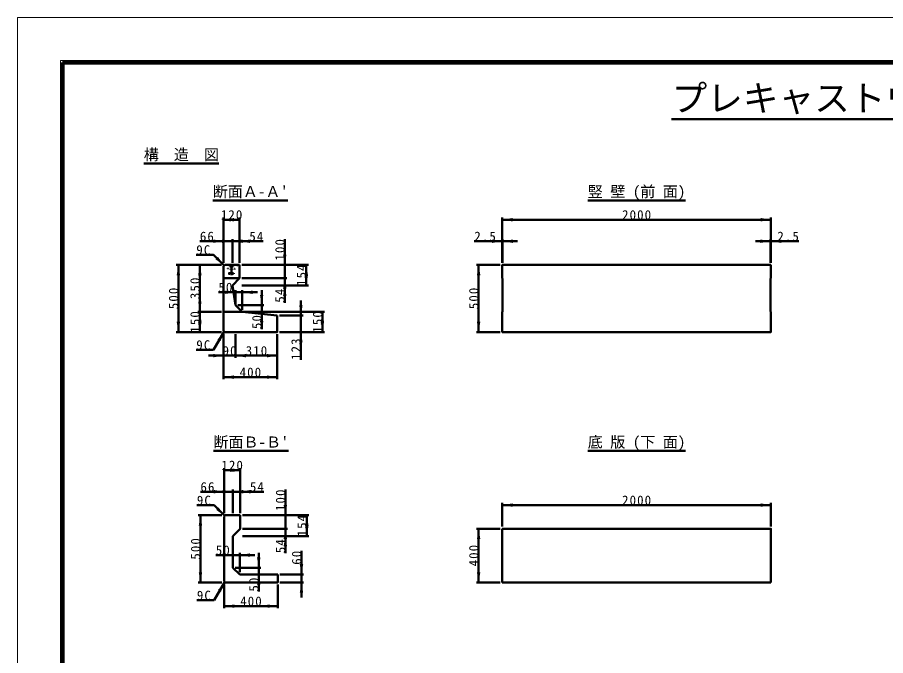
# Model space of a CAD drawing. Units: millimetres, scale not verified. Extents: x -2102 to 2102, y -1485 to 1485.
# Drawn here: x -2102 to -83, y 0 to 1485 of the extents above; entities that cross this region are included whole.
import ezdxf
from ezdxf.enums import TextEntityAlignment as Align

# ---------------------------------------------------------------- set-up
doc = ezdxf.new("R2010")
doc.units = ezdxf.units.MM
doc.header["$LTSCALE"] = 5
doc.linetypes.add('DOTTED', pattern=[1.75, 0.25, -1.5])
doc.linetypes.add('LONG_DASHED_DOTTED', pattern=[15.25, 12, -1.5, 0.25, -1.5])
doc.layers.add('0-0_V-nasSTD', color=7, linetype='Continuous', lineweight=50)
doc.styles.add('ＭＳ ゴシック', font='')
doc.styles.get('ＭＳ ゴシック').set_extended_font_data('MS Gothic')

msp = doc.modelspace()

# ---------------------------------------------------------------- linework, layer by layer
at = {"layer": '0-0_V-nasSTD', "lineweight": 100}
msp.add_line((-1997.5, 1380), (-1997.5, -1380), dxfattribs=at)
at = {"layer": '0-0_V-nasSTD'}
for p, q in [((-580.608, 1248.465), (580.608, 1248.465)), ((-1808.437, 1145.206), (-1633.437, 1145.206)), ((-1647.891, 1059.187), (-1472.891, 1059.187)), ((-775.641, 1059.187), (-548.141, 1059.187)), ((-1622.891, 1019.187), (-1622.891, 914.187)), ((-1585.391, 1014.187), (-1622.891, 1014.187)), ((-1585.391, 1019.187), (-1585.391, 914.187)), ((-974.391, 1019.187), (-974.391, 914.187)), ((-349.391, 1014.187), (-974.391, 1014.187)), ((-349.391, 1019.187), (-349.391, 914.187)), ((-1622.891, 964.187), (-1677.891, 964.187)), ((-1602.266, 964.187), (-1622.891, 964.187)), ((-1602.266, 969.187), (-1602.266, 914.187)), ((-1585.391, 964.187), (-1602.266, 964.187)), ((-1585.391, 964.187), (-1530.391, 964.187)), ((-1480.391, 909.187), (-1480.391, 969.187)), ((-974.391, 964.187), (-1039.391, 964.187)), ((-973.609, 964.187), (-974.391, 964.187)), ((-973.609, 969.187), (-973.609, 914.187)), ((-973.609, 964.187), (-938.609, 964.187)), ((-350.172, 964.187), (-385.172, 964.187)), ((-350.172, 969.187), (-350.172, 914.187)), ((-1627.891, 909.187), (-1732.891, 909.187)), ((-1727.891, 909.187), (-1727.891, 752.937)), ((-1677.891, 909.187), (-1677.891, 799.812)), ((-1620.078, 909.187), (-1622.891, 906.374)), ((-1585.391, 909.187), (-1620.078, 909.187)), ((-1585.391, 877.937), (-1585.391, 909.187)), ((-1425.391, 909.187), (-1580.391, 909.187)), ((-1480.391, 877.937), (-1480.391, 909.187)), ((-1430.391, 861.062), (-1430.391, 909.187)), ((-979.391, 909.187), (-1034.391, 909.187)), ((-1029.391, 909.187), (-1029.391, 752.937)), ((-349.391, 909.187), (-349.391, 877.937)), ((-1622.891, 906.374), (-1622.891, 755.749)), ((-1585.391, 877.937), (-1622.891, 877.937)), ((-1585.391, 877.937), (-1602.266, 861.062)), ((-1475.391, 877.937), (-1580.391, 877.937)), ((-1480.391, 861.062), (-1480.391, 877.937)), ((-974.391, 877.937), (-973.609, 877.156)), ((-349.391, 877.937), (-350.172, 877.156)), ((-1602.266, 861.062), (-1594.766, 815.437)), ((-1594.766, 850.437), (-1594.766, 815.437)), ((-1425.391, 861.062), (-1580.391, 861.062)), ((-1579.141, 850.437), (-1579.141, 804.812)), ((-1480.391, 861.062), (-1480.391, 821.062)), ((-1579.141, 845.437), (-1544.141, 845.437)), ((-1594.766, 815.437), (-1579.141, 799.812)), ((-1529.141, 815.437), (-1589.766, 815.437)), ((-1442.891, 791.374), (-1442.891, 826.374)), ((-1627.891, 799.812), (-1682.891, 799.812)), ((-1677.891, 799.812), (-1677.891, 752.937)), ((-1579.141, 799.812), (-1622.891, 799.812)), ((-1579.141, 799.812), (-1497.891, 791.374)), ((-1387.891, 799.812), (-1579.141, 799.812)), ((-1534.141, 799.812), (-1534.141, 759.812)), ((-1437.891, 791.374), (-1492.891, 791.374)), ((-1442.891, 752.937), (-1442.891, 791.374)), ((-1392.891, 799.812), (-1392.891, 752.937)), ((-1627.891, 752.937), (-1732.891, 752.937)), ((-1646.233, 711.477), (-1621.484, 754.343)), ((-1622.891, 755.749), (-1620.078, 752.937)), ((-1622.891, 642.937), (-1622.891, 747.937)), ((-1594.766, 692.937), (-1594.766, 747.937)), ((-1497.891, 642.937), (-1497.891, 747.937)), ((-1387.891, 752.937), (-1492.891, 752.937)), ((-1442.891, 752.937), (-1442.891, 687.937)), ((-979.391, 752.937), (-1034.391, 752.937)), ((-1646.233, 711.477), (-1686.233, 711.477)), ((-1622.891, 697.937), (-1657.891, 697.937)), ((-1594.766, 697.937), (-1622.891, 697.937)), ((-1497.891, 697.937), (-1594.766, 697.937)), ((-1497.891, 647.937), (-1622.891, 647.937)), ((-1646.548, 476.429), (-1471.548, 476.429)), ((-775.641, 476.429), (-548.141, 476.429)), ((-1621.548, 436.429), (-1621.548, 331.429)), ((-1584.048, 431.429), (-1621.548, 431.429)), ((-1584.048, 436.429), (-1584.048, 331.429)), ((-1600.923, 386.429), (-1600.923, 331.429)), ((-1479.048, 326.429), (-1479.048, 386.429)), ((-1621.548, 381.429), (-1676.548, 381.429)), ((-1600.923, 381.429), (-1621.548, 381.429)), ((-1584.048, 381.429), (-1600.923, 381.429)), ((-1584.048, 381.429), (-1529.048, 381.429)), ((-974.391, 355.179), (-974.391, 300.179)), ((-349.391, 350.179), (-974.391, 350.179)), ((-349.391, 355.179), (-349.391, 300.179)), ((-1626.548, 326.429), (-1681.548, 326.429)), ((-1676.548, 326.429), (-1676.548, 170.179)), ((-1618.735, 326.429), (-1621.548, 323.616)), ((-1621.548, 323.616), (-1621.548, 172.991)), ((-1584.048, 326.429), (-1618.735, 326.429)), ((-1424.048, 326.429), (-1579.048, 326.429)), ((-1479.048, 295.179), (-1479.048, 326.429)), ((-1429.048, 278.304), (-1429.048, 326.429)), ((-1474.048, 295.179), (-1579.048, 295.179)), ((-1479.048, 278.304), (-1479.048, 295.179)), ((-979.391, 295.179), (-1034.391, 295.179)), ((-1029.391, 295.179), (-1029.391, 170.179)), ((-974.391, 295.179), (-974.391, 170.179)), ((-1600.923, 278.304), (-1600.923, 204.554)), ((-1424.048, 278.304), (-1579.048, 278.304)), ((-1479.048, 278.304), (-1479.048, 238.304)), ((-1441.548, 188.929), (-1441.548, 243.929)), ((-1585.298, 238.929), (-1585.298, 193.929)), ((-1585.298, 233.929), (-1550.298, 233.929)), ((-1600.923, 204.554), (-1585.298, 188.929)), ((-1535.923, 204.554), (-1595.923, 204.554)), ((-1585.298, 188.929), (-1496.548, 188.929)), ((-1540.923, 188.929), (-1540.923, 148.929)), ((-1436.548, 188.929), (-1491.548, 188.929)), ((-1441.548, 170.179), (-1441.548, 188.929)), ((-1626.548, 170.179), (-1681.548, 170.179)), ((-1644.89, 128.719), (-1620.141, 171.585)), ((-1621.548, 172.991), (-1618.735, 170.179)), ((-1621.548, 110.179), (-1621.548, 165.179)), ((-1496.548, 110.179), (-1496.548, 165.179)), ((-1436.548, 170.179), (-1491.548, 170.179)), ((-1441.548, 170.179), (-1441.548, 135.179)), ((-979.391, 170.179), (-1034.391, 170.179)), ((-349.391, 170.179), (-974.391, 170.179)), ((-1644.89, 128.719), (-1684.89, 128.719)), ((-1496.548, 115.179), (-1621.548, 115.179))]:
    msp.add_line(p, q, dxfattribs=at)
at = {"layer": '0-0_V-nasSTD', "linetype": 'DOTTED'}
for p, q in [((-1608.047, 906.062), (-1608.047, 909.187)), ((-1608.047, 909.187), (-1600.234, 909.187)), ((-1600.234, 906.062), (-1600.234, 909.187)), ((-1609.609, 889.499), (-1606.328, 889.812)), ((-1609.609, 889.499), (-1598.672, 889.499)), ((-1609.609, 889.499), (-1609.609, 887.937)), ((-1608.047, 906.062), (-1600.234, 906.062)), ((-1606.328, 889.812), (-1606.328, 905.437)), ((-1601.953, 889.812), (-1601.953, 905.437)), ((-1601.953, 889.812), (-1598.672, 889.499)), ((-1598.672, 889.499), (-1598.672, 887.937)), ((-1609.609, 887.937), (-1598.672, 887.937))]:
    msp.add_line(p, q, dxfattribs=at)
at = {"layer": '0-0_V-nasSTD', "linetype": 'LONG_DASHED_DOTTED'}
msp.add_line((-1604.141, 911.687), (-1604.141, 885.437), dxfattribs=at)
at = {"layer": '0-0_V-nasSTD', "lineweight": 18}
for points in [[(-2102.5, -1485), (-2102.5, 1485), (2102.5, 1485), (2102.5, -1485)], [(-2002.5, -1385), (-2002.5, 1385), (2002.5, 1385), (2002.5, -1385)]]:
    msp.add_lwpolyline(points, close=True, dxfattribs=at)
at = {"layer": '0-0_V-nasSTD', "lineweight": 100}
msp.add_lwpolyline([(1997.5, -1380), (1997.5, 1380), (-1997.5, 1380)], dxfattribs=at)
at = {"layer": '0-0_V-nasSTD'}
for points in [[(-350.172, 964.187), (-349.391, 964.187), (-284.391, 964.187)], [(-1621.484, 907.781), (-1646.233, 932.529), (-1686.233, 932.529)], [(-349.391, 909.187), (-974.391, 909.187), (-974.391, 877.937)], [(-974.391, 799.812), (-973.609, 800.593), (-973.609, 877.156)], [(-349.391, 799.812), (-350.172, 800.593), (-350.172, 877.156)], [(-1534.141, 799.812), (-1534.141, 815.437), (-1534.141, 850.437)], [(-1579.141, 845.437), (-1594.766, 845.437), (-1634.766, 845.437)], [(-1620.078, 752.937), (-1497.891, 752.937), (-1497.891, 791.374)], [(-974.391, 799.812), (-974.391, 752.937), (-349.391, 752.937), (-349.391, 799.812)], [(-1620.141, 325.023), (-1644.89, 349.771), (-1684.89, 349.771)], [(-1584.048, 326.429), (-1584.048, 295.179), (-1600.923, 278.304)], [(-349.391, 170.179), (-349.391, 295.179), (-974.391, 295.179)], [(-1585.298, 233.929), (-1600.923, 233.929), (-1640.923, 233.929)], [(-1540.923, 188.929), (-1540.923, 204.554), (-1540.923, 239.554)], [(-1618.735, 170.179), (-1496.548, 170.179), (-1496.548, 188.929)]]:
    msp.add_lwpolyline(points, dxfattribs=at)
at = {"layer": '0-0_V-nasSTD', "linetype": 'DOTTED'}
msp.add_lwpolyline([(-1608.047, 906.062), (-1606.328, 905.437), (-1601.953, 905.437), (-1600.234, 906.062)], dxfattribs=at)
msp.add_arc((-1604.141, 909.504), 12.035, 181.5077, 358.4923, dxfattribs=at)
at = {"layer": '0-0_V-nasSTD'}
for points in [[(-1622.891, 1014.187), (-1598.891, 1014.187), (-1598.891, 1018.187)], [(-1622.891, 1014.187), (-1598.891, 1010.187), (-1598.891, 1014.187)], [(-1609.391, 1014.187), (-1609.391, 1018.187), (-1585.391, 1014.187)], [(-1609.391, 1010.187), (-1609.391, 1014.187), (-1585.391, 1014.187)], [(-974.391, 1014.187), (-950.391, 1014.187), (-950.391, 1018.187)], [(-974.391, 1014.187), (-950.391, 1010.187), (-950.391, 1014.187)], [(-373.391, 1014.187), (-373.391, 1018.187), (-349.391, 1014.187)], [(-373.391, 1010.187), (-373.391, 1014.187), (-349.391, 1014.187)], [(-1646.891, 964.187), (-1646.891, 968.187), (-1622.891, 964.187)], [(-1646.891, 960.187), (-1646.891, 964.187), (-1622.891, 964.187)], [(-1626.266, 964.187), (-1626.266, 968.187), (-1602.266, 964.187)], [(-1626.266, 960.187), (-1626.266, 964.187), (-1602.266, 964.187)], [(-1602.266, 964.187), (-1578.266, 964.187), (-1578.266, 968.187)], [(-1602.266, 964.187), (-1578.266, 960.187), (-1578.266, 964.187)], [(-1585.391, 964.187), (-1561.391, 964.187), (-1561.391, 968.187)], [(-1585.391, 964.187), (-1561.391, 960.187), (-1561.391, 964.187)], [(-998.391, 964.187), (-998.391, 968.187), (-974.391, 964.187)], [(-998.391, 960.187), (-998.391, 964.187), (-974.391, 964.187)], [(-973.609, 964.187), (-949.609, 964.187), (-949.609, 968.187)], [(-973.609, 964.187), (-949.609, 960.187), (-949.609, 964.187)], [(-374.172, 964.187), (-374.172, 968.187), (-350.172, 964.187)], [(-374.172, 960.187), (-374.172, 964.187), (-350.172, 964.187)], [(-349.391, 964.187), (-325.391, 964.187), (-325.391, 968.187)], [(-349.391, 964.187), (-325.391, 960.187), (-325.391, 964.187)], [(-1484.391, 933.187), (-1480.391, 909.187), (-1480.391, 933.187)], [(-1480.391, 909.187), (-1480.391, 933.187), (-1476.391, 933.187)], [(-1731.891, 885.187), (-1727.891, 885.187), (-1727.891, 909.187)], [(-1727.891, 885.187), (-1727.891, 909.187), (-1723.891, 885.187)], [(-1681.891, 885.187), (-1677.891, 885.187), (-1677.891, 909.187)], [(-1677.891, 885.187), (-1677.891, 909.187), (-1673.891, 885.187)], [(-1641.283, 921.923), (-1638.455, 924.751), (-1621.484, 907.781)], [(-1638.455, 924.751), (-1635.627, 927.58), (-1621.484, 907.781)], [(-1434.391, 885.187), (-1430.391, 885.187), (-1430.391, 909.187)], [(-1430.391, 885.187), (-1430.391, 909.187), (-1426.391, 885.187)], [(-1033.391, 885.187), (-1029.391, 885.187), (-1029.391, 909.187)], [(-1029.391, 885.187), (-1029.391, 909.187), (-1025.391, 885.187)], [(-1484.391, 853.937), (-1480.391, 853.937), (-1480.391, 877.937)], [(-1480.391, 853.937), (-1480.391, 877.937), (-1476.391, 853.937)], [(-1434.391, 885.062), (-1430.391, 861.062), (-1430.391, 885.062)], [(-1430.391, 861.062), (-1430.391, 885.062), (-1426.391, 885.062)], [(-1618.766, 845.437), (-1618.766, 849.437), (-1594.766, 845.437)], [(-1579.141, 845.437), (-1555.141, 845.437), (-1555.141, 849.437)], [(-1484.391, 837.062), (-1480.391, 837.062), (-1480.391, 861.062)], [(-1480.391, 837.062), (-1480.391, 861.062), (-1476.391, 837.062)], [(-1618.766, 841.437), (-1618.766, 845.437), (-1594.766, 845.437)], [(-1579.141, 845.437), (-1555.141, 841.437), (-1555.141, 845.437)], [(-1538.141, 839.437), (-1534.141, 815.437), (-1534.141, 839.437)], [(-1534.141, 815.437), (-1534.141, 839.437), (-1530.141, 839.437)], [(-1681.891, 823.812), (-1677.891, 799.812), (-1677.891, 823.812)], [(-1677.891, 799.812), (-1677.891, 823.812), (-1673.891, 823.812)], [(-1446.891, 815.374), (-1442.891, 791.374), (-1442.891, 815.374)], [(-1442.891, 791.374), (-1442.891, 815.374), (-1438.891, 815.374)], [(-1681.891, 775.812), (-1677.891, 775.812), (-1677.891, 799.812)], [(-1677.891, 775.812), (-1677.891, 799.812), (-1673.891, 775.812)], [(-1538.141, 775.812), (-1534.141, 775.812), (-1534.141, 799.812)], [(-1534.141, 775.812), (-1534.141, 799.812), (-1530.141, 775.812)], [(-1396.891, 775.812), (-1392.891, 775.812), (-1392.891, 799.812)], [(-1392.891, 775.812), (-1392.891, 799.812), (-1388.891, 775.812)], [(-1731.891, 776.937), (-1727.891, 752.937), (-1727.891, 776.937)], [(-1727.891, 752.937), (-1727.891, 776.937), (-1723.891, 776.937)], [(-1681.891, 776.937), (-1677.891, 752.937), (-1677.891, 776.937)], [(-1677.891, 752.937), (-1677.891, 776.937), (-1673.891, 776.937)], [(-1396.891, 776.937), (-1392.891, 752.937), (-1392.891, 776.937)], [(-1392.891, 752.937), (-1392.891, 776.937), (-1388.891, 776.937)], [(-1033.391, 776.937), (-1029.391, 752.937), (-1029.391, 776.937)], [(-1029.391, 752.937), (-1029.391, 776.937), (-1025.391, 776.937)], [(-1636.949, 735.559), (-1633.484, 733.559), (-1621.484, 754.343)], [(-1633.484, 733.559), (-1630.02, 731.559), (-1621.484, 754.343)], [(-1446.891, 728.937), (-1442.891, 728.937), (-1442.891, 752.937)], [(-1442.891, 728.937), (-1442.891, 752.937), (-1438.891, 728.937)], [(-1646.891, 697.937), (-1646.891, 701.937), (-1622.891, 697.937)], [(-1646.891, 693.937), (-1646.891, 697.937), (-1622.891, 697.937)], [(-1594.766, 697.937), (-1570.766, 697.937), (-1570.766, 701.937)], [(-1594.766, 697.937), (-1570.766, 693.937), (-1570.766, 697.937)], [(-1521.891, 697.937), (-1521.891, 701.937), (-1497.891, 697.937)], [(-1521.891, 693.937), (-1521.891, 697.937), (-1497.891, 697.937)], [(-1622.891, 647.937), (-1598.891, 647.937), (-1598.891, 651.937)], [(-1622.891, 647.937), (-1598.891, 643.937), (-1598.891, 647.937)], [(-1521.891, 647.937), (-1521.891, 651.937), (-1497.891, 647.937)], [(-1521.891, 643.937), (-1521.891, 647.937), (-1497.891, 647.937)], [(-1621.548, 431.429), (-1597.548, 431.429), (-1597.548, 435.429)], [(-1621.548, 431.429), (-1597.548, 427.429), (-1597.548, 431.429)], [(-1608.048, 431.429), (-1608.048, 435.429), (-1584.048, 431.429)], [(-1608.048, 427.429), (-1608.048, 431.429), (-1584.048, 431.429)], [(-1645.548, 381.429), (-1645.548, 385.429), (-1621.548, 381.429)], [(-1624.923, 381.429), (-1624.923, 385.429), (-1600.923, 381.429)], [(-1600.923, 381.429), (-1576.923, 381.429), (-1576.923, 385.429)], [(-1584.048, 381.429), (-1560.048, 381.429), (-1560.048, 385.429)], [(-1645.548, 377.429), (-1645.548, 381.429), (-1621.548, 381.429)], [(-1624.923, 377.429), (-1624.923, 381.429), (-1600.923, 381.429)], [(-1600.923, 381.429), (-1576.923, 377.429), (-1576.923, 381.429)], [(-1584.048, 381.429), (-1560.048, 377.429), (-1560.048, 381.429)], [(-1637.112, 341.993), (-1634.283, 344.822), (-1620.141, 325.023)], [(-1483.048, 350.429), (-1479.048, 326.429), (-1479.048, 350.429)], [(-1479.048, 326.429), (-1479.048, 350.429), (-1475.048, 350.429)], [(-974.391, 350.179), (-950.391, 350.179), (-950.391, 354.179)], [(-974.391, 350.179), (-950.391, 346.179), (-950.391, 350.179)], [(-373.391, 350.179), (-373.391, 354.179), (-349.391, 350.179)], [(-373.391, 346.179), (-373.391, 350.179), (-349.391, 350.179)], [(-1680.548, 302.429), (-1676.548, 302.429), (-1676.548, 326.429)], [(-1676.548, 302.429), (-1676.548, 326.429), (-1672.548, 302.429)], [(-1639.94, 339.165), (-1637.112, 341.993), (-1620.141, 325.023)], [(-1433.048, 302.429), (-1429.048, 302.429), (-1429.048, 326.429)], [(-1429.048, 302.429), (-1429.048, 326.429), (-1425.048, 302.429)], [(-1483.048, 271.179), (-1479.048, 271.179), (-1479.048, 295.179)], [(-1479.048, 271.179), (-1479.048, 295.179), (-1475.048, 271.179)], [(-1433.048, 302.304), (-1429.048, 278.304), (-1429.048, 302.304)], [(-1429.048, 278.304), (-1429.048, 302.304), (-1425.048, 302.304)], [(-1033.391, 271.179), (-1029.391, 271.179), (-1029.391, 295.179)], [(-1029.391, 271.179), (-1029.391, 295.179), (-1025.391, 271.179)], [(-1483.048, 254.304), (-1479.048, 254.304), (-1479.048, 278.304)], [(-1479.048, 254.304), (-1479.048, 278.304), (-1475.048, 254.304)], [(-1624.923, 233.929), (-1624.923, 237.929), (-1600.923, 233.929)], [(-1624.923, 229.929), (-1624.923, 233.929), (-1600.923, 233.929)], [(-1585.298, 233.929), (-1561.298, 233.929), (-1561.298, 237.929)], [(-1585.298, 233.929), (-1561.298, 229.929), (-1561.298, 233.929)], [(-1544.923, 228.554), (-1540.923, 204.554), (-1540.923, 228.554)], [(-1540.923, 204.554), (-1540.923, 228.554), (-1536.923, 228.554)], [(-1445.548, 212.929), (-1441.548, 188.929), (-1441.548, 212.929)], [(-1441.548, 188.929), (-1441.548, 212.929), (-1437.548, 212.929)], [(-1680.548, 194.179), (-1676.548, 170.179), (-1676.548, 194.179)], [(-1676.548, 170.179), (-1676.548, 194.179), (-1672.548, 194.179)], [(-1544.923, 164.929), (-1540.923, 164.929), (-1540.923, 188.929)], [(-1540.923, 164.929), (-1540.923, 188.929), (-1536.923, 164.929)], [(-1033.391, 194.179), (-1029.391, 170.179), (-1029.391, 194.179)], [(-1029.391, 170.179), (-1029.391, 194.179), (-1025.391, 194.179)], [(-1635.605, 152.801), (-1632.141, 150.801), (-1620.141, 171.585)], [(-1632.141, 150.801), (-1628.677, 148.801), (-1620.141, 171.585)], [(-1445.548, 146.179), (-1441.548, 146.179), (-1441.548, 170.179)], [(-1441.548, 146.179), (-1441.548, 170.179), (-1437.548, 146.179)], [(-1621.548, 115.179), (-1597.548, 115.179), (-1597.548, 119.179)], [(-1621.548, 115.179), (-1597.548, 111.179), (-1597.548, 115.179)], [(-1520.548, 115.179), (-1520.548, 119.179), (-1496.548, 115.179)], [(-1520.548, 111.179), (-1520.548, 115.179), (-1496.548, 115.179)]]:
    msp.add_solid(points, dxfattribs=at)

# ---------------------------------------------------------------- texts
at = {"layer": '0-0_V-nasSTD', "style": 'ＭＳ ゴシック'}
for s, height, p in [('プレキャストウォール  Ｈ=500', 60.81, (-580.608, 1248.465)), ('構\u3000造\u3000図', 25.66, (-1808.437, 1145.206)), ("断面Ａ-Ａ'", 25.66, (-1647.891, 1059.187)), ('竪 壁 (前 面)', 25.66, (-775.641, 1059.187)), ("断面Ｂ-Ｂ'", 25.66, (-1646.548, 476.429)), ('底 版 (下 面)', 25.66, (-775.641, 476.429))]:
    msp.add_text(s, height=height, dxfattribs=at).set_placement(p, align=Align.BOTTOM_LEFT)
at = {"layer": '0-0_V-nasSTD', "char_height": 21.99, "attachment_point": 7, "style": 'ＭＳ ゴシック'}
for s, insert in [('\\T1.17;120', (-1629.141, 1014.187)), ('\\T1.17;2000', (-695.641, 1014.187)), ('\\T1.17;66', (-1677.891, 964.187)), ('\\T1.17;54', (-1562.891, 964.187)), ('\\T1.17;2.5', (-1039.391, 964.187)), ('\\T1.17;2.5', (-334.391, 964.187)), ('\\T1.17;9C', (-1686.233, 932.529)), ('\\T1.17;50', (-1634.766, 845.437)), ('\\T1.17;9C', (-1686.233, 711.477)), ('\\T1.17;90', (-1625.078, 697.937)), ('\\T1.17;310', (-1571.328, 697.937)), ('\\T1.17;400', (-1585.391, 647.937)), ('\\T1.17;120', (-1627.798, 431.429)), ('\\T1.17;66', (-1676.548, 381.429)), ('\\T1.17;54', (-1561.548, 381.429)), ('\\T1.17;9C', (-1684.89, 349.771)), ('\\T1.17;2000', (-695.641, 350.179)), ('\\T1.17;50', (-1640.923, 233.929)), ('\\T1.17;9C', (-1684.89, 128.719)), ('\\T1.17;400', (-1584.048, 115.179))]:
    msp.add_mtext(s, dxfattribs=dict(at, insert=insert))
at = {"layer": '0-0_V-nasSTD', "char_height": 21.99, "attachment_point": 7, "rotation": 90, "style": 'ＭＳ ゴシック'}
for s, insert in [('\\T1.17;100', (-1480.391, 919.187)), ('\\T1.17;154', (-1430.391, 860.124)), ('\\T1.17;350', (-1677.891, 829.499)), ('\\T1.17;500', (-1727.891, 806.062)), ('\\T1.17;54', (-1480.391, 821.062)), ('\\T1.17;500', (-1029.391, 806.062)), ('\\T1.17;150', (-1677.891, 751.374)), ('\\T1.17;50', (-1534.141, 759.812)), ('\\T1.17;150', (-1392.891, 751.374)), ('\\T1.17;123', (-1442.891, 687.937)), ('\\T1.17;100', (-1479.048, 336.429)), ('\\T1.17;154', (-1429.048, 277.366)), ('\\T1.17;500', (-1676.548, 223.304)), ('\\T1.17;54', (-1479.048, 238.304)), ('\\T1.17;400', (-1029.391, 207.679)), ('\\T1.17;60', (-1441.548, 211.429)), ('\\T1.17;50', (-1540.923, 148.929))]:
    msp.add_mtext(s, dxfattribs=dict(at, insert=insert))

doc.saveas('drawing.dxf')
